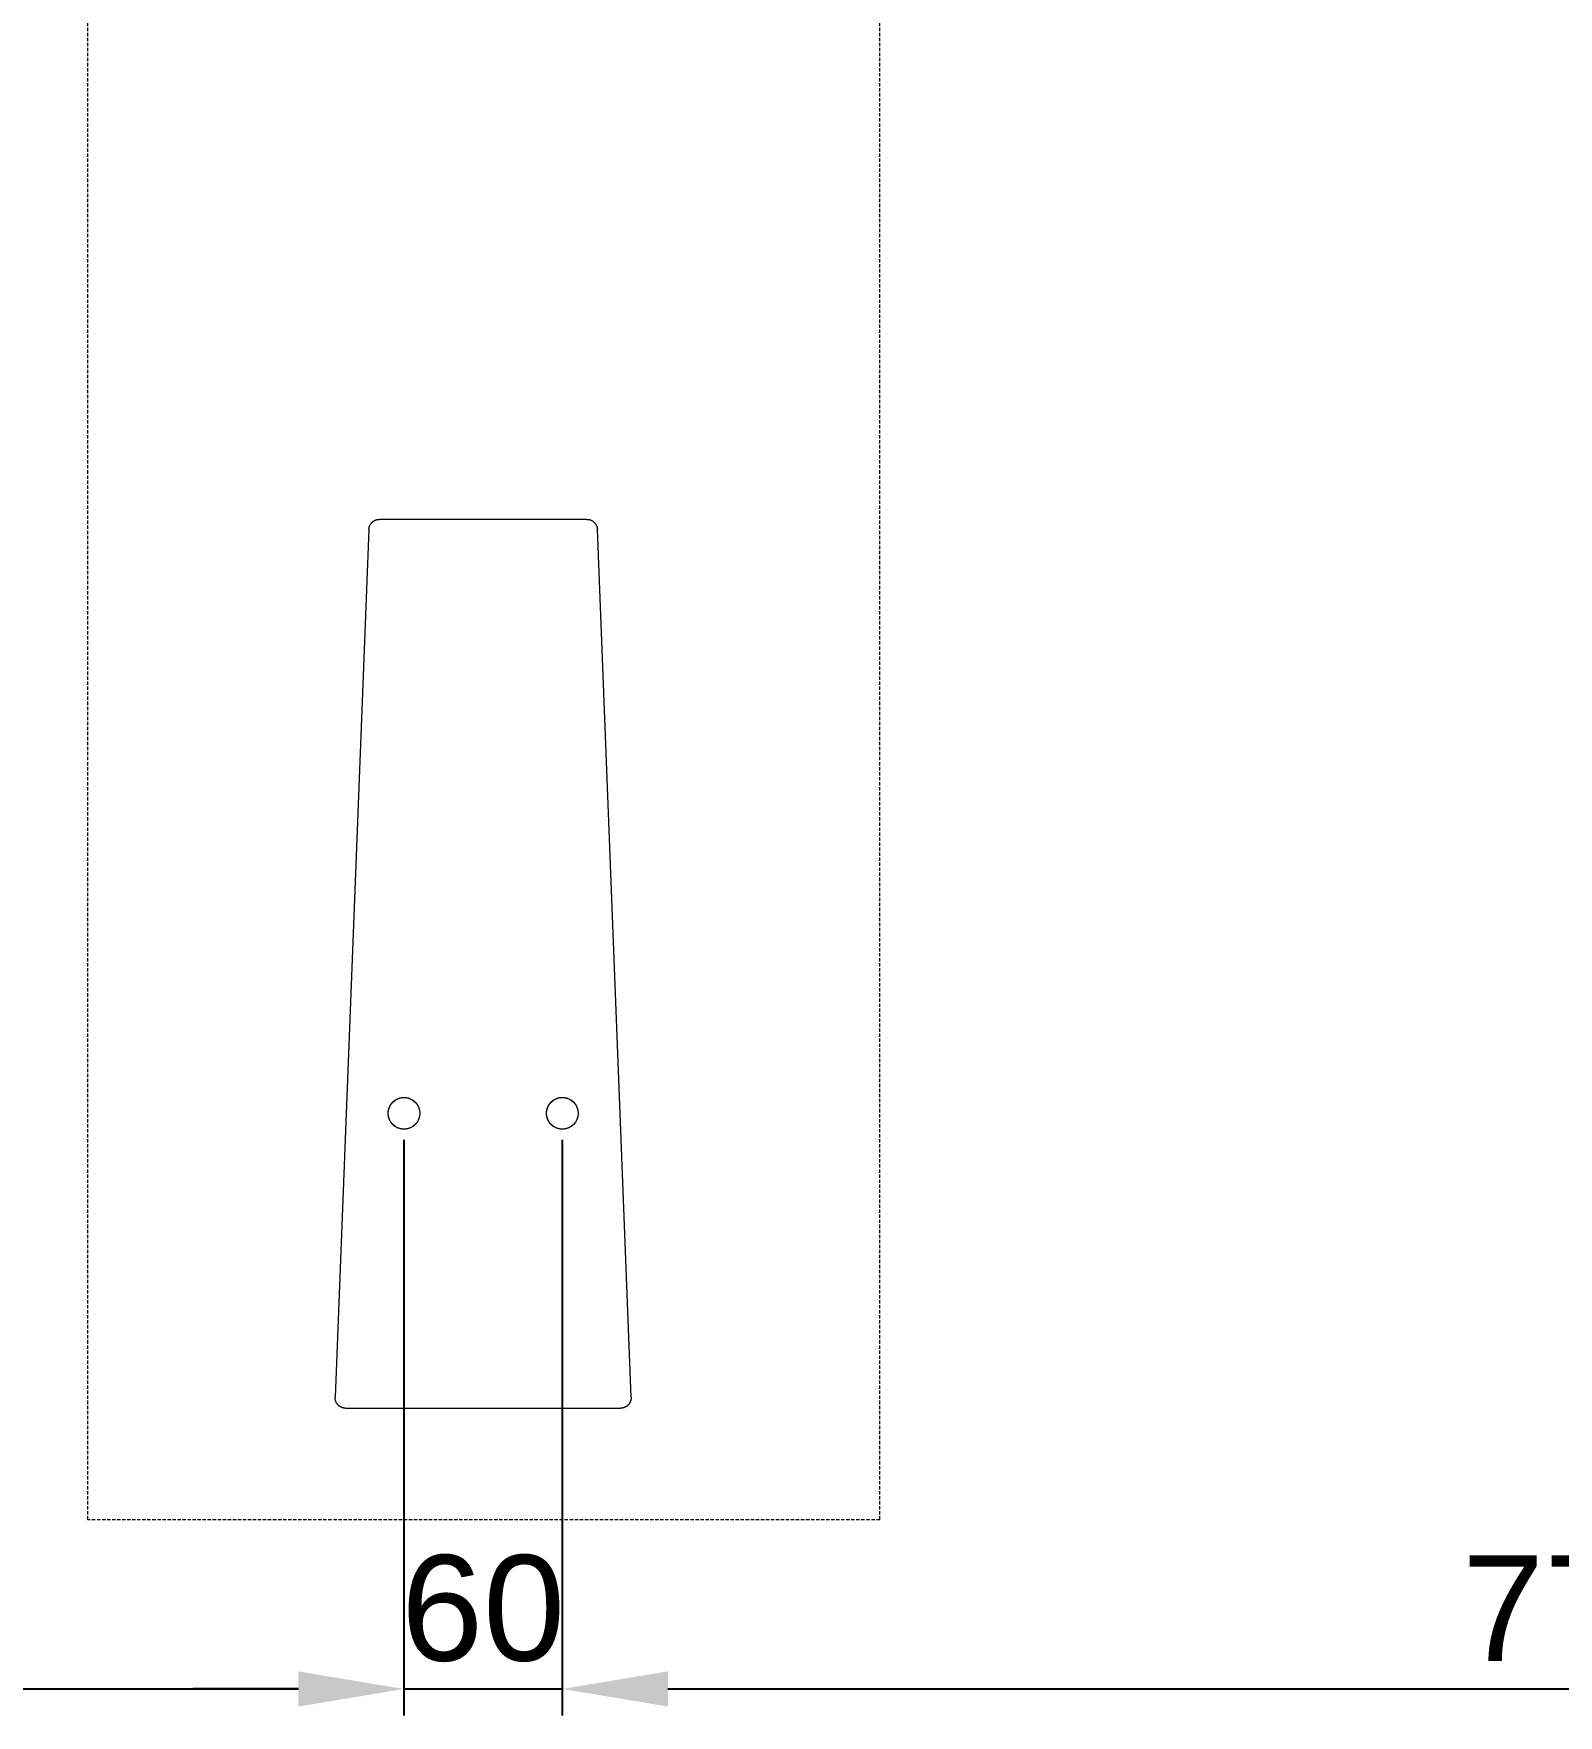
# Model space of a CAD drawing. Header units: millimetres. Extents: x -30 to 4992, y -440 to 3111.
# Drawn here: x 3807 to 4384, y 885 to 1522 of the extents above; entities that cross this region are included whole.
import ezdxf

# ---------------------------------------------------------------- set-up
doc = ezdxf.new("R2010")
doc.units = ezdxf.units.MM
doc.linetypes.add('HIDDEN', pattern=[1.905, 1.27, -0.635])
for name, color, linetype, lineweight in [('ZANO_R', 7, 'Continuous', 0), ('ZANO_R_przerywana', 7, 'HIDDEN', 0), ('ZANO_W', 1, 'Continuous', 0)]:
    doc.layers.add(name, color=color, linetype=linetype, lineweight=lineweight)
doc.styles.add('Arial', font='arial.ttf')
doc.styles.get("Standard").update_dxf_attribs({"font": 'ARIALUNI.TTF'})
doc.dimstyles.new('pl i ang', dxfattribs={"dimtxt": 50, "dimasz": 50, "dimexe": 1.25, "dimexo": 0.625, "dimgap": 10, "dimtad": 1, "dimtoh": 1, "dimtxsty": 'Standard', "dimcen": 2.5, "dimclrd": 1, "dimclre": 1, "dimclrt": 1, "dimadec": 0, "dimazin": 0, "dimtfac": 1, "dimtmove": 0, "dimatfit": 3, "dimfxl": 1, "dimarcsym": 1})

# ---------------------------------------------------------------- blocks, each defined once
blk = doc.blocks.new('*D393')
at = {"layer": 'ZANO_W', "color": 1, "lineweight": -2}
for p, q in [((3171.89, 1103.33), (3171.89, 885.26)), ((3946.89, 1103.33), (3946.89, 885.26)), ((3211.89, 895.26), (3906.89, 895.26))]:
    blk.add_line(p, q, dxfattribs=at)
at = {"layer": 'ZANO_W', "color": 1}
for points in [[(3211.89, 901.93), (3211.89, 888.6), (3171.89, 895.26)], [(3906.89, 888.6), (3906.89, 901.93), (3946.89, 895.26)]]:
    blk.add_solid(points, dxfattribs=at)
at = {"layer": 'ZANO_W', "color": 1, "insert": (3559.39, 925.6), "char_height": 40, "attachment_point": 5, "style": 'Arial'}
blk.add_mtext('775', dxfattribs=at)
blk = doc.blocks.new('*D394')
at = {"layer": 'ZANO_W', "color": 1, "lineweight": -2}
for p, q in [((3946.89, 1103.33), (3946.89, 885.26)), ((4006.89, 1103.33), (4006.89, 885.26)), ((3906.89, 895.26), (3866.89, 895.26)), ((3946.89, 895.26), (4006.89, 895.26)), ((4046.89, 895.26), (4086.89, 895.26))]:
    blk.add_line(p, q, dxfattribs=at)
at = {"layer": 'ZANO_W', "color": 1}
for points in [[(3906.89, 888.6), (3906.89, 901.93), (3946.89, 895.26)], [(4046.89, 901.93), (4046.89, 888.6), (4006.89, 895.26)]]:
    blk.add_solid(points, dxfattribs=at)
at = {"layer": 'ZANO_W', "color": 1, "insert": (3976.89, 925.69), "char_height": 40, "attachment_point": 5, "style": 'Arial'}
blk.add_mtext('60', dxfattribs=at)
blk = doc.blocks.new('*D395')
at = {"layer": 'ZANO_W', "color": 1, "lineweight": -2}
for p, q in [((4006.89, 1103.33), (4006.89, 885.26)), ((4781.89, 1103.33), (4781.89, 885.26)), ((4046.89, 895.26), (4741.89, 895.26))]:
    blk.add_line(p, q, dxfattribs=at)
at = {"layer": 'ZANO_W', "color": 1}
for points in [[(4046.89, 901.93), (4046.89, 888.6), (4006.89, 895.26)], [(4741.89, 888.6), (4741.89, 901.93), (4781.89, 895.26)]]:
    blk.add_solid(points, dxfattribs=at)
at = {"layer": 'ZANO_W', "color": 1, "insert": (4394.39, 925.6), "char_height": 40, "attachment_point": 5, "style": 'Arial'}
blk.add_mtext('775', dxfattribs=at)

msp = doc.modelspace()

# ---------------------------------------------------------------- linework, layer by layer
at = {"layer": 'ZANO_R'}
for p, q in [((3935.62, 1337.8), (3935.74, 1337.87)), ((3935.74, 1337.87), (3935.87, 1337.93)), ((3935.87, 1337.93), (3935.99, 1337.99)), ((3935.99, 1337.99), (3936.12, 1338.04)), ((3936.12, 1338.04), (3936.25, 1338.09)), ((3936.25, 1338.09), (3936.38, 1338.14)), ((3936.38, 1338.14), (3936.51, 1338.18)), ((3936.51, 1338.18), (3936.65, 1338.21)), ((3936.65, 1338.21), (3936.78, 1338.24)), ((3936.78, 1338.24), (3936.92, 1338.27)), ((3936.92, 1338.27), (3937.06, 1338.29)), ((3937.06, 1338.29), (3937.2, 1338.31)), ((3937.2, 1338.31), (3937.34, 1338.32)), ((3937.34, 1338.32), (3937.47, 1338.33)), ((3937.47, 1338.33), (3937.61, 1338.33)), ((4016.17, 1338.33), (3937.61, 1338.33)), ((4016.17, 1338.33), (4016.31, 1338.33)), ((4016.31, 1338.33), (4016.45, 1338.32)), ((4016.45, 1338.32), (4016.59, 1338.31)), ((4016.59, 1338.31), (4016.73, 1338.29)), ((4016.73, 1338.29), (4016.86, 1338.27)), ((4016.86, 1338.27), (4017, 1338.24)), ((4017, 1338.24), (4017.14, 1338.21)), ((4017.14, 1338.21), (4017.27, 1338.18)), ((4017.27, 1338.18), (4017.4, 1338.14)), ((4017.4, 1338.14), (4017.53, 1338.09)), ((4017.53, 1338.09), (4017.66, 1338.04)), ((4017.66, 1338.04), (4017.79, 1337.99)), ((4017.79, 1337.99), (4017.92, 1337.93)), ((4017.92, 1337.93), (4018.04, 1337.87)), ((4018.04, 1337.87), (4018.17, 1337.8)), ((3933.62, 1334.49), (3920.8, 1005.79)), ((3933.62, 1334.49), (3933.63, 1334.63)), ((3933.63, 1334.63), (3933.64, 1334.76)), ((3933.64, 1334.76), (3933.66, 1334.9)), ((3933.66, 1334.9), (3933.68, 1335.04)), ((3933.68, 1335.04), (3933.7, 1335.18)), ((3933.7, 1335.18), (3933.74, 1335.31)), ((3933.74, 1335.31), (3933.77, 1335.45)), ((3933.77, 1335.45), (3933.81, 1335.58)), ((3933.81, 1335.58), (3933.86, 1335.71)), ((3933.86, 1335.71), (3933.91, 1335.84)), ((3933.91, 1335.84), (3933.96, 1335.97)), ((3933.96, 1335.97), (3934.02, 1336.1)), ((3934.02, 1336.1), (3934.09, 1336.22)), ((3934.09, 1336.22), (3934.16, 1336.34)), ((3934.16, 1336.34), (3934.23, 1336.46)), ((3934.23, 1336.46), (3934.3, 1336.58)), ((3934.3, 1336.58), (3934.38, 1336.69)), ((3934.38, 1336.69), (3934.47, 1336.8)), ((3934.47, 1336.8), (3934.56, 1336.91)), ((3934.56, 1336.91), (3934.65, 1337.01)), ((3934.65, 1337.01), (3934.74, 1337.12)), ((3934.74, 1337.12), (3934.84, 1337.21)), ((3934.84, 1337.21), (3934.94, 1337.31)), ((3934.94, 1337.31), (3935.05, 1337.4)), ((3935.05, 1337.4), (3935.16, 1337.49)), ((3935.16, 1337.49), (3935.27, 1337.57)), ((3935.27, 1337.57), (3935.38, 1337.65)), ((3935.38, 1337.65), (3935.5, 1337.73)), ((3935.5, 1337.73), (3935.62, 1337.8)), ((4018.17, 1337.8), (4018.28, 1337.73)), ((4018.28, 1337.73), (4018.4, 1337.65)), ((4018.4, 1337.65), (4018.52, 1337.57)), ((4018.52, 1337.57), (4018.63, 1337.49)), ((4018.63, 1337.49), (4018.74, 1337.4)), ((4018.74, 1337.4), (4018.84, 1337.31)), ((4018.84, 1337.31), (4018.94, 1337.21)), ((4018.94, 1337.21), (4019.04, 1337.12)), ((4019.04, 1337.12), (4019.14, 1337.01)), ((4019.14, 1337.01), (4019.23, 1336.91)), ((4019.23, 1336.91), (4019.32, 1336.8)), ((4019.32, 1336.8), (4019.4, 1336.69)), ((4019.4, 1336.69), (4019.48, 1336.58)), ((4019.48, 1336.58), (4019.56, 1336.46)), ((4019.56, 1336.46), (4019.63, 1336.34)), ((4019.63, 1336.34), (4019.7, 1336.22)), ((4019.7, 1336.22), (4019.76, 1336.1)), ((4019.76, 1336.1), (4019.82, 1335.97)), ((4019.82, 1335.97), (4019.87, 1335.84)), ((4019.87, 1335.84), (4019.92, 1335.71)), ((4019.92, 1335.71), (4019.97, 1335.58)), ((4019.97, 1335.58), (4020.01, 1335.45)), ((4020.01, 1335.45), (4020.05, 1335.31)), ((4020.05, 1335.31), (4020.08, 1335.18)), ((4020.08, 1335.18), (4020.11, 1335.04)), ((4020.11, 1335.04), (4020.13, 1334.9)), ((4020.13, 1334.9), (4020.15, 1334.76)), ((4020.15, 1334.76), (4020.16, 1334.63)), ((4020.16, 1334.63), (4020.17, 1334.49)), ((4032.98, 1005.79), (4020.17, 1334.49)), ((3941.07, 1114.77), (3941.12, 1114.97)), ((3941.12, 1114.97), (3941.18, 1115.17)), ((3941.18, 1115.17), (3941.25, 1115.36)), ((3941.25, 1115.36), (3941.32, 1115.56)), ((3941.32, 1115.56), (3941.4, 1115.75)), ((3941.4, 1115.75), (3941.49, 1115.93)), ((3941.49, 1115.93), (3941.58, 1116.12)), ((3941.58, 1116.12), (3941.68, 1116.3)), ((3941.68, 1116.3), (3941.78, 1116.48)), ((3941.78, 1116.48), (3941.9, 1116.65)), ((3941.9, 1116.65), (3942.01, 1116.82)), ((3942.01, 1116.82), (3942.14, 1116.99)), ((3942.14, 1116.99), (3942.27, 1117.15)), ((3942.27, 1117.15), (3942.4, 1117.31)), ((3942.4, 1117.31), (3942.54, 1117.46)), ((3942.54, 1117.46), (3942.69, 1117.61)), ((3942.69, 1117.61), (3942.84, 1117.75)), ((3942.84, 1117.75), (3942.99, 1117.89)), ((3942.99, 1117.89), (3943.15, 1118.02)), ((3943.15, 1118.02), (3943.32, 1118.15)), ((3943.32, 1118.15), (3943.48, 1118.27)), ((3943.48, 1118.27), (3943.66, 1118.38)), ((3943.66, 1118.38), (3943.83, 1118.49)), ((3943.83, 1118.49), (3944.01, 1118.59)), ((3944.01, 1118.59), (3944.2, 1118.69)), ((3944.2, 1118.69), (3944.38, 1118.78)), ((3944.38, 1118.78), (3944.57, 1118.86)), ((3944.57, 1118.86), (3944.76, 1118.94)), ((3944.76, 1118.94), (3944.96, 1119.01)), ((3944.96, 1119.01), (3945.16, 1119.07)), ((3945.16, 1119.07), (3945.36, 1119.13)), ((3945.36, 1119.13), (3945.56, 1119.18)), ((3945.56, 1119.18), (3945.76, 1119.22)), ((3945.76, 1119.22), (3945.96, 1119.26)), ((3945.96, 1119.26), (3946.17, 1119.29)), ((3946.17, 1119.29), (3946.37, 1119.31)), ((3946.37, 1119.31), (3946.58, 1119.32)), ((3946.58, 1119.32), (3946.79, 1119.33)), ((3946.79, 1119.33), (3947, 1119.33)), ((3947, 1119.33), (3947.2, 1119.32)), ((3947.2, 1119.32), (3947.41, 1119.31)), ((3947.41, 1119.31), (3947.62, 1119.29)), ((3947.62, 1119.29), (3947.82, 1119.26)), ((3947.82, 1119.26), (3948.02, 1119.22)), ((3948.02, 1119.22), (3948.23, 1119.18)), ((3948.23, 1119.18), (3948.43, 1119.13)), ((3948.43, 1119.13), (3948.63, 1119.07)), ((3948.63, 1119.07), (3948.82, 1119.01)), ((3948.82, 1119.01), (3949.02, 1118.94)), ((3949.02, 1118.94), (3949.21, 1118.86)), ((3949.21, 1118.86), (3949.4, 1118.78)), ((3949.4, 1118.78), (3949.59, 1118.69)), ((3949.59, 1118.69), (3949.77, 1118.59)), ((3949.77, 1118.59), (3949.95, 1118.49)), ((3949.95, 1118.49), (3950.13, 1118.38)), ((3950.13, 1118.38), (3950.3, 1118.27)), ((3950.3, 1118.27), (3950.47, 1118.15)), ((3950.47, 1118.15), (3950.63, 1118.02)), ((3950.63, 1118.02), (3950.79, 1117.89)), ((3950.79, 1117.89), (3950.95, 1117.75)), ((3950.95, 1117.75), (3951.1, 1117.61)), ((3951.1, 1117.61), (3951.24, 1117.46)), ((3951.24, 1117.46), (3951.38, 1117.31)), ((3951.38, 1117.31), (3951.52, 1117.15)), ((3951.52, 1117.15), (3951.65, 1116.99)), ((3951.65, 1116.99), (3951.77, 1116.82)), ((3951.77, 1116.82), (3951.89, 1116.65)), ((3951.89, 1116.65), (3952, 1116.48)), ((3952, 1116.48), (3952.11, 1116.3)), ((3952.11, 1116.3), (3952.2, 1116.12)), ((3952.2, 1116.12), (3952.3, 1115.93)), ((3952.3, 1115.93), (3952.38, 1115.75)), ((3952.38, 1115.75), (3952.46, 1115.56)), ((3952.46, 1115.56), (3952.54, 1115.36)), ((3952.54, 1115.36), (3952.6, 1115.17)), ((3952.6, 1115.17), (3952.66, 1114.97)), ((3952.66, 1114.97), (3952.72, 1114.77)), ((4001.07, 1114.77), (4001.12, 1114.97)), ((4001.12, 1114.97), (4001.18, 1115.17)), ((4001.18, 1115.17), (4001.25, 1115.36)), ((4001.25, 1115.36), (4001.32, 1115.56)), ((4001.32, 1115.56), (4001.4, 1115.75)), ((4001.4, 1115.75), (4001.49, 1115.93)), ((4001.49, 1115.93), (4001.58, 1116.12)), ((4001.58, 1116.12), (4001.68, 1116.3)), ((4001.68, 1116.3), (4001.78, 1116.48)), ((4001.78, 1116.48), (4001.9, 1116.65)), ((4001.9, 1116.65), (4002.01, 1116.82)), ((4002.01, 1116.82), (4002.14, 1116.99)), ((4002.14, 1116.99), (4002.27, 1117.15)), ((4002.27, 1117.15), (4002.4, 1117.31)), ((4002.4, 1117.31), (4002.54, 1117.46)), ((4002.54, 1117.46), (4002.69, 1117.61)), ((4002.69, 1117.61), (4002.84, 1117.75)), ((4002.84, 1117.75), (4002.99, 1117.89)), ((4002.99, 1117.89), (4003.15, 1118.02)), ((4003.15, 1118.02), (4003.32, 1118.15)), ((4003.32, 1118.15), (4003.48, 1118.27)), ((4003.48, 1118.27), (4003.66, 1118.38)), ((4003.66, 1118.38), (4003.83, 1118.49)), ((4003.83, 1118.49), (4004.01, 1118.59)), ((4004.01, 1118.59), (4004.2, 1118.69)), ((4004.2, 1118.69), (4004.38, 1118.78)), ((4004.38, 1118.78), (4004.57, 1118.86)), ((4004.57, 1118.86), (4004.76, 1118.94)), ((4004.76, 1118.94), (4004.96, 1119.01)), ((4004.96, 1119.01), (4005.16, 1119.07)), ((4005.16, 1119.07), (4005.36, 1119.13)), ((4005.36, 1119.13), (4005.56, 1119.18)), ((4005.56, 1119.18), (4005.76, 1119.22)), ((4005.76, 1119.22), (4005.96, 1119.26)), ((4005.96, 1119.26), (4006.17, 1119.29)), ((4006.17, 1119.29), (4006.37, 1119.31)), ((4006.37, 1119.31), (4006.58, 1119.32)), ((4006.58, 1119.32), (4006.79, 1119.33)), ((4006.79, 1119.33), (4007, 1119.33)), ((4007, 1119.33), (4007.2, 1119.32)), ((4007.2, 1119.32), (4007.41, 1119.31)), ((4007.41, 1119.31), (4007.62, 1119.29)), ((4007.62, 1119.29), (4007.82, 1119.26)), ((4007.82, 1119.26), (4008.02, 1119.22)), ((4008.02, 1119.22), (4008.23, 1119.18)), ((4008.23, 1119.18), (4008.43, 1119.13)), ((4008.43, 1119.13), (4008.63, 1119.07)), ((4008.63, 1119.07), (4008.82, 1119.01)), ((4008.82, 1119.01), (4009.02, 1118.94)), ((4009.02, 1118.94), (4009.21, 1118.86)), ((4009.21, 1118.86), (4009.4, 1118.78)), ((4009.4, 1118.78), (4009.59, 1118.69)), ((4009.59, 1118.69), (4009.77, 1118.59)), ((4009.77, 1118.59), (4009.95, 1118.49)), ((4009.95, 1118.49), (4010.13, 1118.38)), ((4010.13, 1118.38), (4010.3, 1118.27)), ((4010.3, 1118.27), (4010.47, 1118.15)), ((4010.47, 1118.15), (4010.63, 1118.02)), ((4010.63, 1118.02), (4010.79, 1117.89)), ((4010.79, 1117.89), (4010.95, 1117.75)), ((4010.95, 1117.75), (4011.1, 1117.61)), ((4011.1, 1117.61), (4011.24, 1117.46)), ((4011.24, 1117.46), (4011.38, 1117.31)), ((4011.38, 1117.31), (4011.52, 1117.15)), ((4011.52, 1117.15), (4011.65, 1116.99)), ((4011.65, 1116.99), (4011.77, 1116.82)), ((4011.77, 1116.82), (4011.89, 1116.65)), ((4011.89, 1116.65), (4012, 1116.48)), ((4012, 1116.48), (4012.11, 1116.3)), ((4012.11, 1116.3), (4012.2, 1116.12)), ((4012.2, 1116.12), (4012.3, 1115.93)), ((4012.3, 1115.93), (4012.38, 1115.75)), ((4012.38, 1115.75), (4012.46, 1115.56)), ((4012.46, 1115.56), (4012.54, 1115.36)), ((4012.54, 1115.36), (4012.6, 1115.17)), ((4012.6, 1115.17), (4012.66, 1114.97)), ((4012.66, 1114.97), (4012.72, 1114.77)), ((3940.89, 1113.33), (3940.9, 1113.54)), ((3940.9, 1113.12), (3940.89, 1113.33)), ((3940.9, 1113.54), (3940.91, 1113.74)), ((3940.91, 1112.92), (3940.9, 1113.12)), ((3940.91, 1113.74), (3940.92, 1113.95)), ((3940.92, 1112.71), (3940.91, 1112.92)), ((3940.92, 1113.95), (3940.95, 1114.16)), ((3940.95, 1112.51), (3940.92, 1112.71)), ((3940.95, 1114.16), (3940.98, 1114.36)), ((3940.98, 1112.3), (3940.95, 1112.51)), ((3940.98, 1114.36), (3941.02, 1114.56)), ((3941.02, 1112.1), (3940.98, 1112.3)), ((3941.02, 1114.56), (3941.07, 1114.77)), ((3941.07, 1111.9), (3941.02, 1112.1)), ((3941.12, 1111.69), (3941.07, 1111.9)), ((3941.18, 1111.5), (3941.12, 1111.69)), ((3941.25, 1111.3), (3941.18, 1111.5)), ((3941.32, 1111.11), (3941.25, 1111.3)), ((3941.4, 1110.92), (3941.32, 1111.11)), ((3941.49, 1110.73), (3941.4, 1110.92)), ((3941.58, 1110.54), (3941.49, 1110.73)), ((3941.68, 1110.36), (3941.58, 1110.54)), ((3941.78, 1110.18), (3941.68, 1110.36)), ((3941.9, 1110.01), (3941.78, 1110.18)), ((3942.01, 1109.84), (3941.9, 1110.01)), ((3942.14, 1109.67), (3942.01, 1109.84)), ((3942.27, 1109.51), (3942.14, 1109.67)), ((3942.4, 1109.35), (3942.27, 1109.51)), ((3942.54, 1109.2), (3942.4, 1109.35)), ((3942.69, 1109.05), (3942.54, 1109.2)), ((3942.84, 1108.91), (3942.69, 1109.05)), ((3942.99, 1108.77), (3942.84, 1108.91)), ((3943.15, 1108.64), (3942.99, 1108.77)), ((3943.32, 1108.51), (3943.15, 1108.64)), ((3943.48, 1108.39), (3943.32, 1108.51)), ((3950.47, 1108.51), (3950.3, 1108.39)), ((3950.63, 1108.64), (3950.47, 1108.51)), ((3950.79, 1108.77), (3950.63, 1108.64)), ((3950.95, 1108.91), (3950.79, 1108.77)), ((3951.1, 1109.05), (3950.95, 1108.91)), ((3951.24, 1109.2), (3951.1, 1109.05)), ((3951.38, 1109.35), (3951.24, 1109.2)), ((3951.52, 1109.51), (3951.38, 1109.35)), ((3951.65, 1109.67), (3951.52, 1109.51)), ((3951.77, 1109.84), (3951.65, 1109.67)), ((3951.89, 1110.01), (3951.77, 1109.84)), ((3952, 1110.18), (3951.89, 1110.01)), ((3952.11, 1110.36), (3952, 1110.18)), ((3952.2, 1110.54), (3952.11, 1110.36)), ((3952.3, 1110.73), (3952.2, 1110.54)), ((3952.38, 1110.92), (3952.3, 1110.73)), ((3952.46, 1111.11), (3952.38, 1110.92)), ((3952.54, 1111.3), (3952.46, 1111.11)), ((3952.6, 1111.5), (3952.54, 1111.3)), ((3952.66, 1111.69), (3952.6, 1111.5)), ((3952.72, 1111.9), (3952.66, 1111.69)), ((3952.72, 1114.77), (3952.76, 1114.56)), ((3952.76, 1112.1), (3952.72, 1111.9)), ((3952.76, 1114.56), (3952.8, 1114.36)), ((3952.8, 1112.3), (3952.76, 1112.1)), ((3952.8, 1114.36), (3952.83, 1114.16)), ((3952.83, 1112.51), (3952.8, 1112.3)), ((3952.83, 1114.16), (3952.86, 1113.95)), ((3952.86, 1112.71), (3952.83, 1112.51)), ((3952.86, 1113.95), (3952.88, 1113.74)), ((3952.88, 1112.92), (3952.86, 1112.71)), ((3952.88, 1113.74), (3952.89, 1113.54)), ((3952.89, 1113.12), (3952.88, 1112.92)), ((3952.89, 1113.54), (3952.89, 1113.33)), ((3952.89, 1113.33), (3952.89, 1113.12)), ((4000.89, 1113.33), (4000.9, 1113.54)), ((4000.9, 1113.12), (4000.89, 1113.33)), ((4000.9, 1113.54), (4000.91, 1113.74)), ((4000.91, 1112.92), (4000.9, 1113.12)), ((4000.91, 1113.74), (4000.92, 1113.95)), ((4000.92, 1112.71), (4000.91, 1112.92)), ((4000.92, 1113.95), (4000.95, 1114.16)), ((4000.95, 1112.51), (4000.92, 1112.71)), ((4000.95, 1114.16), (4000.98, 1114.36)), ((4000.98, 1112.3), (4000.95, 1112.51)), ((4000.98, 1114.36), (4001.02, 1114.56)), ((4001.02, 1112.1), (4000.98, 1112.3)), ((4001.02, 1114.56), (4001.07, 1114.77)), ((4001.07, 1111.9), (4001.02, 1112.1)), ((4001.12, 1111.69), (4001.07, 1111.9)), ((4001.18, 1111.5), (4001.12, 1111.69)), ((4001.25, 1111.3), (4001.18, 1111.5)), ((4001.32, 1111.11), (4001.25, 1111.3)), ((4001.4, 1110.92), (4001.32, 1111.11)), ((4001.49, 1110.73), (4001.4, 1110.92)), ((4001.58, 1110.54), (4001.49, 1110.73)), ((4001.68, 1110.36), (4001.58, 1110.54)), ((4001.78, 1110.18), (4001.68, 1110.36)), ((4001.9, 1110.01), (4001.78, 1110.18)), ((4002.01, 1109.84), (4001.9, 1110.01)), ((4002.14, 1109.67), (4002.01, 1109.84)), ((4002.27, 1109.51), (4002.14, 1109.67)), ((4002.4, 1109.35), (4002.27, 1109.51)), ((4002.54, 1109.2), (4002.4, 1109.35)), ((4002.69, 1109.05), (4002.54, 1109.2)), ((4002.84, 1108.91), (4002.69, 1109.05)), ((4002.99, 1108.77), (4002.84, 1108.91)), ((4003.15, 1108.64), (4002.99, 1108.77)), ((4003.32, 1108.51), (4003.15, 1108.64)), ((4003.48, 1108.39), (4003.32, 1108.51)), ((4010.47, 1108.51), (4010.3, 1108.39)), ((4010.63, 1108.64), (4010.47, 1108.51)), ((4010.79, 1108.77), (4010.63, 1108.64)), ((4010.95, 1108.91), (4010.79, 1108.77)), ((4011.1, 1109.05), (4010.95, 1108.91)), ((4011.24, 1109.2), (4011.1, 1109.05)), ((4011.38, 1109.35), (4011.24, 1109.2)), ((4011.52, 1109.51), (4011.38, 1109.35)), ((4011.65, 1109.67), (4011.52, 1109.51)), ((4011.77, 1109.84), (4011.65, 1109.67)), ((4011.89, 1110.01), (4011.77, 1109.84)), ((4012, 1110.18), (4011.89, 1110.01)), ((4012.11, 1110.36), (4012, 1110.18)), ((4012.2, 1110.54), (4012.11, 1110.36)), ((4012.3, 1110.73), (4012.2, 1110.54)), ((4012.38, 1110.92), (4012.3, 1110.73)), ((4012.46, 1111.11), (4012.38, 1110.92)), ((4012.54, 1111.3), (4012.46, 1111.11)), ((4012.6, 1111.5), (4012.54, 1111.3)), ((4012.66, 1111.69), (4012.6, 1111.5)), ((4012.72, 1111.9), (4012.66, 1111.69)), ((4012.72, 1114.77), (4012.76, 1114.56)), ((4012.76, 1112.1), (4012.72, 1111.9)), ((4012.76, 1114.56), (4012.8, 1114.36)), ((4012.8, 1112.3), (4012.76, 1112.1)), ((4012.8, 1114.36), (4012.83, 1114.16)), ((4012.83, 1112.51), (4012.8, 1112.3)), ((4012.83, 1114.16), (4012.86, 1113.95)), ((4012.86, 1112.71), (4012.83, 1112.51)), ((4012.86, 1113.95), (4012.88, 1113.74)), ((4012.88, 1112.92), (4012.86, 1112.71)), ((4012.88, 1113.74), (4012.89, 1113.54)), ((4012.89, 1113.12), (4012.88, 1112.92)), ((4012.89, 1113.54), (4012.89, 1113.33)), ((4012.89, 1113.33), (4012.89, 1113.12)), ((3943.66, 1108.28), (3943.48, 1108.39)), ((3943.83, 1108.17), (3943.66, 1108.28)), ((3944.01, 1108.07), (3943.83, 1108.17)), ((3944.2, 1107.97), (3944.01, 1108.07)), ((3944.38, 1107.88), (3944.2, 1107.97)), ((3944.57, 1107.8), (3944.38, 1107.88)), ((3944.76, 1107.72), (3944.57, 1107.8)), ((3944.96, 1107.65), (3944.76, 1107.72)), ((3945.16, 1107.59), (3944.96, 1107.65)), ((3945.36, 1107.53), (3945.16, 1107.59)), ((3945.56, 1107.48), (3945.36, 1107.53)), ((3945.76, 1107.44), (3945.56, 1107.48)), ((3945.96, 1107.4), (3945.76, 1107.44)), ((3946.17, 1107.37), (3945.96, 1107.4)), ((3946.37, 1107.35), (3946.17, 1107.37)), ((3946.58, 1107.34), (3946.37, 1107.35)), ((3946.79, 1107.33), (3946.58, 1107.34)), ((3947, 1107.33), (3946.79, 1107.33)), ((3947.2, 1107.34), (3947, 1107.33)), ((3947.41, 1107.35), (3947.2, 1107.34)), ((3947.62, 1107.37), (3947.41, 1107.35)), ((3947.82, 1107.4), (3947.62, 1107.37)), ((3948.02, 1107.44), (3947.82, 1107.4)), ((3948.23, 1107.48), (3948.02, 1107.44)), ((3948.43, 1107.53), (3948.23, 1107.48)), ((3948.63, 1107.59), (3948.43, 1107.53)), ((3948.82, 1107.65), (3948.63, 1107.59)), ((3949.02, 1107.72), (3948.82, 1107.65)), ((3949.21, 1107.8), (3949.02, 1107.72)), ((3949.4, 1107.88), (3949.21, 1107.8)), ((3949.59, 1107.97), (3949.4, 1107.88)), ((3949.77, 1108.07), (3949.59, 1107.97)), ((3949.95, 1108.17), (3949.77, 1108.07)), ((3950.13, 1108.28), (3949.95, 1108.17)), ((3950.3, 1108.39), (3950.13, 1108.28)), ((4003.66, 1108.28), (4003.48, 1108.39)), ((4003.83, 1108.17), (4003.66, 1108.28)), ((4004.01, 1108.07), (4003.83, 1108.17)), ((4004.2, 1107.97), (4004.01, 1108.07)), ((4004.38, 1107.88), (4004.2, 1107.97)), ((4004.57, 1107.8), (4004.38, 1107.88)), ((4004.76, 1107.72), (4004.57, 1107.8)), ((4004.96, 1107.65), (4004.76, 1107.72)), ((4005.16, 1107.59), (4004.96, 1107.65)), ((4005.36, 1107.53), (4005.16, 1107.59)), ((4005.56, 1107.48), (4005.36, 1107.53)), ((4005.76, 1107.44), (4005.56, 1107.48)), ((4005.96, 1107.4), (4005.76, 1107.44)), ((4006.17, 1107.37), (4005.96, 1107.4)), ((4006.37, 1107.35), (4006.17, 1107.37)), ((4006.58, 1107.34), (4006.37, 1107.35)), ((4006.79, 1107.33), (4006.58, 1107.34)), ((4007, 1107.33), (4006.79, 1107.33)), ((4007.2, 1107.34), (4007, 1107.33)), ((4007.41, 1107.35), (4007.2, 1107.34)), ((4007.62, 1107.37), (4007.41, 1107.35)), ((4007.82, 1107.4), (4007.62, 1107.37)), ((4008.02, 1107.44), (4007.82, 1107.4)), ((4008.23, 1107.48), (4008.02, 1107.44)), ((4008.43, 1107.53), (4008.23, 1107.48)), ((4008.63, 1107.59), (4008.43, 1107.53)), ((4008.82, 1107.65), (4008.63, 1107.59)), ((4009.02, 1107.72), (4008.82, 1107.65)), ((4009.21, 1107.8), (4009.02, 1107.72)), ((4009.4, 1107.88), (4009.21, 1107.8)), ((4009.59, 1107.97), (4009.4, 1107.88)), ((4009.77, 1108.07), (4009.59, 1107.97)), ((4009.95, 1108.17), (4009.77, 1108.07)), ((4010.13, 1108.28), (4009.95, 1108.17)), ((4010.3, 1108.39), (4010.13, 1108.28)), ((3920.8, 1005.65), (3920.8, 1005.79)), ((3920.8, 1005.51), (3920.8, 1005.65)), ((3920.81, 1005.38), (3920.8, 1005.51)), ((3920.82, 1005.24), (3920.81, 1005.38)), ((3920.84, 1005.1), (3920.82, 1005.24)), ((3920.86, 1004.97), (3920.84, 1005.1)), ((3920.88, 1004.83), (3920.86, 1004.97)), ((3920.91, 1004.7), (3920.88, 1004.83)), ((3920.95, 1004.57), (3920.91, 1004.7)), ((3920.98, 1004.44), (3920.95, 1004.57)), ((3921.03, 1004.31), (3920.98, 1004.44)), ((3921.07, 1004.18), (3921.03, 1004.31)), ((3921.13, 1004.05), (3921.07, 1004.18)), ((3921.18, 1003.93), (3921.13, 1004.05)), ((3921.24, 1003.8), (3921.18, 1003.93)), ((3921.31, 1003.68), (3921.24, 1003.8)), ((3921.38, 1003.56), (3921.31, 1003.68)), ((3921.45, 1003.45), (3921.38, 1003.56)), ((3921.53, 1003.33), (3921.45, 1003.45)), ((3921.61, 1003.22), (3921.53, 1003.33)), ((3921.69, 1003.11), (3921.61, 1003.22)), ((3921.78, 1003.01), (3921.69, 1003.11)), ((3921.87, 1002.91), (3921.78, 1003.01)), ((3921.97, 1002.81), (3921.87, 1002.91)), ((3922.06, 1002.71), (3921.97, 1002.81)), ((3922.17, 1002.62), (3922.06, 1002.71)), ((3922.27, 1002.53), (3922.17, 1002.62)), ((3922.38, 1002.45), (3922.27, 1002.53)), ((3922.49, 1002.37), (3922.38, 1002.45)), ((3922.6, 1002.29), (3922.49, 1002.37)), ((3922.72, 1002.22), (3922.6, 1002.29)), ((3922.84, 1002.15), (3922.72, 1002.22)), ((3922.96, 1002.08), (3922.84, 1002.15)), ((3923.08, 1002.02), (3922.96, 1002.08)), ((3923.2, 1001.96), (3923.08, 1002.02)), ((3923.33, 1001.91), (3923.2, 1001.96)), ((3923.46, 1001.86), (3923.33, 1001.91)), ((3923.59, 1001.82), (3923.46, 1001.86)), ((3923.72, 1001.78), (3923.59, 1001.82)), ((3923.85, 1001.75), (3923.72, 1001.78)), ((3923.98, 1001.72), (3923.85, 1001.75)), ((3924.12, 1001.69), (3923.98, 1001.72)), ((3924.25, 1001.67), (3924.12, 1001.69)), ((3924.39, 1001.65), (3924.25, 1001.67)), ((3924.53, 1001.64), (3924.39, 1001.65)), ((3924.66, 1001.63), (3924.53, 1001.64)), ((3924.8, 1001.63), (3924.66, 1001.63)), ((3924.8, 1001.63), (4028.98, 1001.63)), ((4029.12, 1001.63), (4028.98, 1001.63)), ((4029.26, 1001.64), (4029.12, 1001.63)), ((4029.39, 1001.65), (4029.26, 1001.64)), ((4029.53, 1001.67), (4029.39, 1001.65)), ((4029.66, 1001.69), (4029.53, 1001.67)), ((4029.8, 1001.71), (4029.66, 1001.69)), ((4029.93, 1001.74), (4029.8, 1001.71)), ((4030.06, 1001.78), (4029.93, 1001.74)), ((4030.19, 1001.82), (4030.06, 1001.78)), ((4030.32, 1001.86), (4030.19, 1001.82)), ((4030.45, 1001.91), (4030.32, 1001.86)), ((4030.58, 1001.96), (4030.45, 1001.91)), ((4030.7, 1002.02), (4030.58, 1001.96)), ((4030.82, 1002.08), (4030.7, 1002.02)), ((4030.94, 1002.14), (4030.82, 1002.08)), ((4031.06, 1002.21), (4030.94, 1002.14)), ((4031.18, 1002.29), (4031.06, 1002.21)), ((4031.29, 1002.36), (4031.18, 1002.29)), ((4031.4, 1002.44), (4031.29, 1002.36)), ((4031.51, 1002.53), (4031.4, 1002.44)), ((4031.61, 1002.62), (4031.51, 1002.53)), ((4031.71, 1002.71), (4031.61, 1002.62)), ((4031.81, 1002.8), (4031.71, 1002.71)), ((4031.91, 1002.9), (4031.81, 1002.8)), ((4032, 1003), (4031.91, 1002.9)), ((4032.09, 1003.11), (4032, 1003)), ((4032.17, 1003.21), (4032.09, 1003.11)), ((4032.25, 1003.32), (4032.17, 1003.21)), ((4032.33, 1003.44), (4032.25, 1003.32)), ((4032.4, 1003.55), (4032.33, 1003.44)), ((4032.47, 1003.67), (4032.4, 1003.55)), ((4032.53, 1003.79), (4032.47, 1003.67)), ((4032.6, 1003.91), (4032.53, 1003.79)), ((4032.65, 1004.04), (4032.6, 1003.91)), ((4032.7, 1004.16), (4032.65, 1004.04)), ((4032.75, 1004.29), (4032.7, 1004.16)), ((4032.8, 1004.42), (4032.75, 1004.29)), ((4032.83, 1004.55), (4032.8, 1004.42)), ((4032.87, 1004.68), (4032.83, 1004.55)), ((4032.9, 1004.82), (4032.87, 1004.68)), ((4032.92, 1004.95), (4032.9, 1004.82)), ((4032.95, 1005.09), (4032.92, 1004.95)), ((4032.96, 1005.22), (4032.95, 1005.09)), ((4032.97, 1005.36), (4032.96, 1005.22)), ((4032.98, 1005.49), (4032.97, 1005.36)), ((4032.98, 1005.71), (4032.98, 1005.79)), ((4032.98, 1005.63), (4032.98, 1005.71)), ((4032.98, 1005.63), (4032.98, 1005.49))]:
    msp.add_line(p, q, dxfattribs=at)
for centre in [(3946.89, 1113.33), (4006.89, 1113.33)]:
    msp.add_circle(centre, 6, dxfattribs=at)
at = {"layer": 'ZANO_R_przerywana'}
for p, q in [((3827.15, 959.39), (3827.15, 2159.39)), ((4127.15, 959.39), (4127.15, 2159.39)), ((4127.15, 959.39), (3827.15, 959.39))]:
    msp.add_line(p, q, dxfattribs=at)

# ---------------------------------------------------------------- dimensions: what is measured, and where the dimension line sits
at = {"layer": 'ZANO_W'}
for base, p1, p2, picture, middle in [((3946.89, 895.26), (3171.89, 1113.33), (3946.89, 1113.33), '*D393', (3559.39, 925.6)), ((4781.89, 895.26), (4006.89, 1113.33), (4781.89, 1113.33), '*D395', (4394.39, 925.6))]:
    dim = msp.add_linear_dim(base=base, p1=p1, p2=p2, dimstyle='pl i ang', override={"dimtxt": 40, "dimasz": 40, "dimexe": 10, "dimexo": 10, "dimtoh": 0, "dimdec": 0, "dimtxsty": 'Arial', "dimtdec": 0, "dimtmove": 1}, dxfattribs=at)
    dim.commit()
    dim.dimension.update_dxf_attribs({"geometry": picture, "text_midpoint": middle})
dim = msp.add_linear_dim(base=(4006.89, 895.26), p1=(3946.89, 1113.33), p2=(4006.89, 1113.33), dimstyle='pl i ang', override={"dimtxt": 40, "dimasz": 40, "dimexe": 10, "dimexo": 10, "dimtoh": 0, "dimdec": 0, "dimtxsty": 'Arial', "dimtdec": 0, "dimtmove": 1}, dxfattribs=at)
dim.commit()
dim.dimension.update_dxf_attribs({"geometry": '*D394', "text_midpoint": (3976.89, 895.26), "dimtype": 160})

doc.saveas('drawing.dxf')
